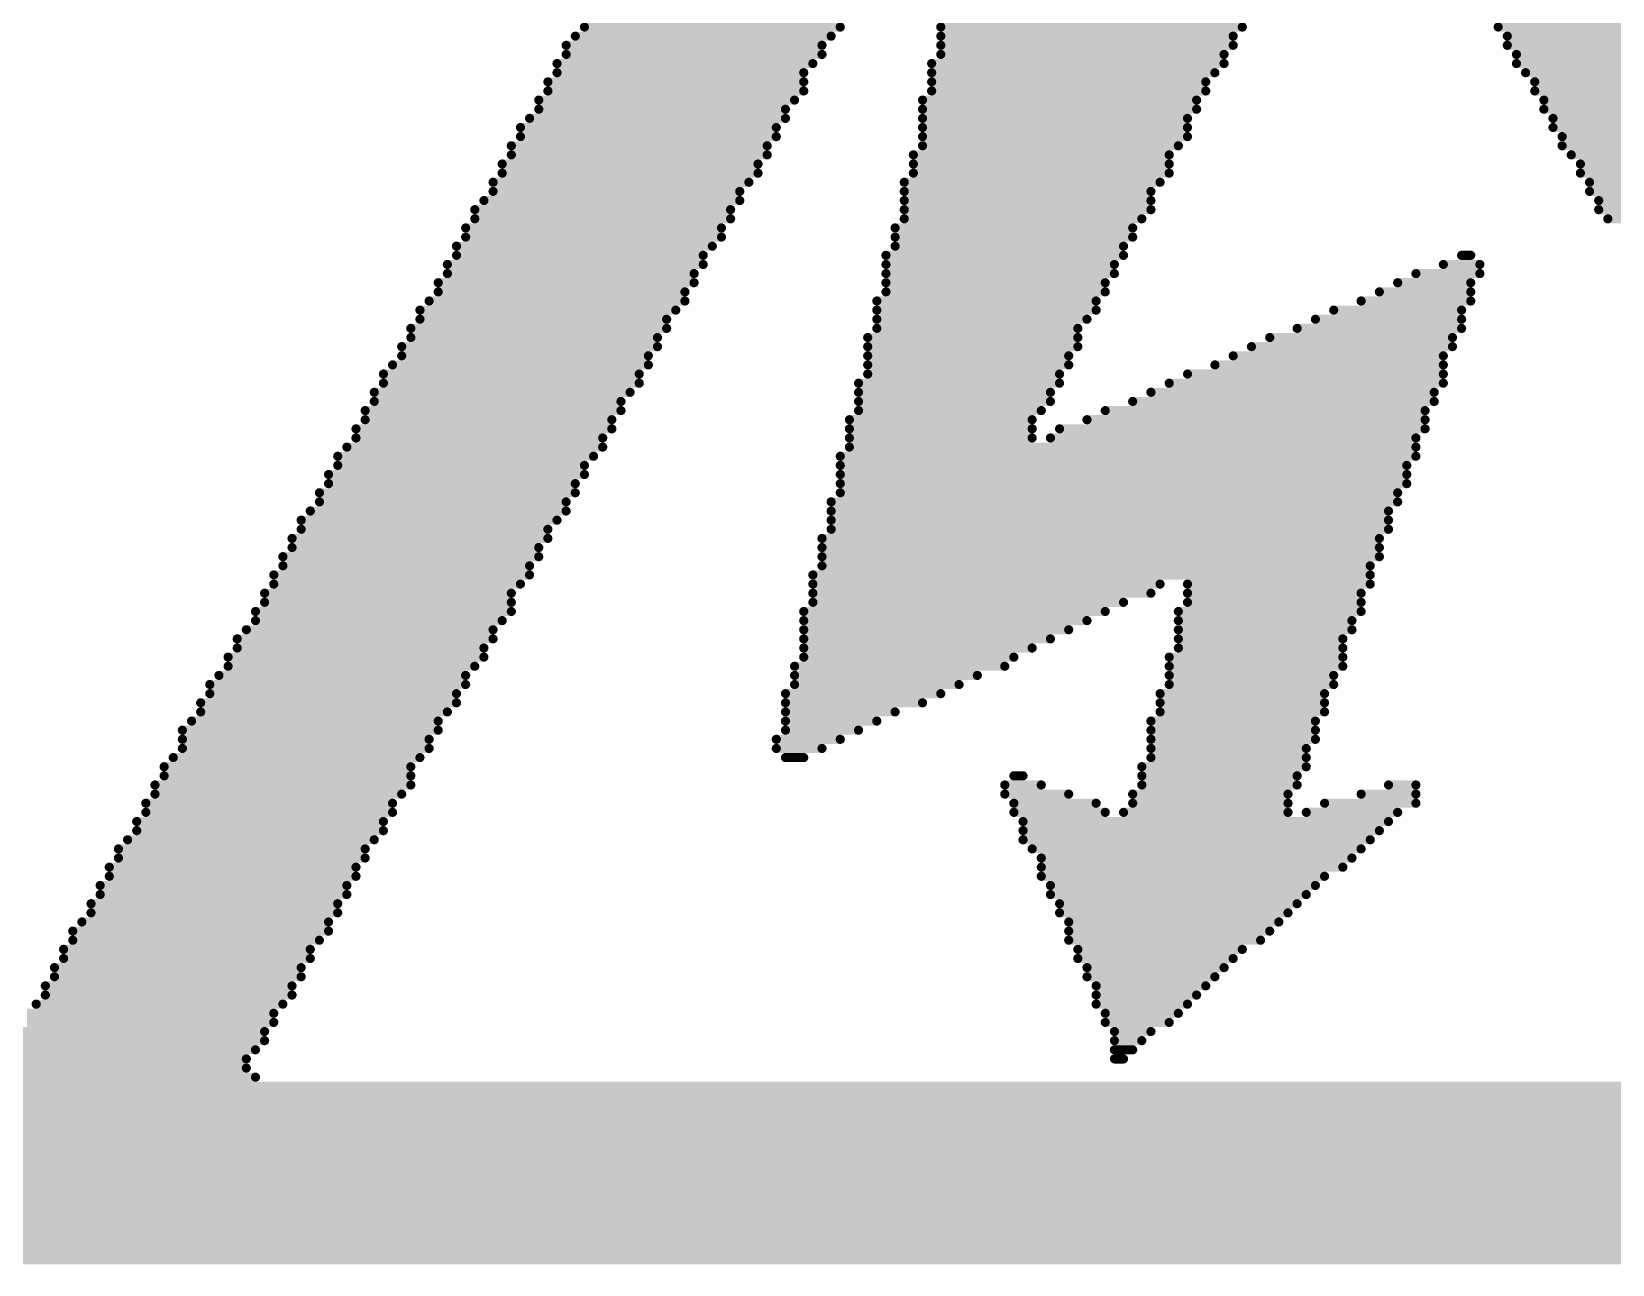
# Model space of a CAD drawing. Extents: x 84.4 to 114.7, y 49.3 to 76.6.
# Drawn here: x 87.901 to 92.295, y 69.817 to 73.246 of the extents above; entities that cross this region are included whole.
import ezdxf

# ---------------------------------------------------------------- set-up
doc = ezdxf.new("R2010")
doc.units = 0
doc.layers.add('TOPOVERLAY', color=2, linetype='CONTINUOUS')

msp = doc.modelspace()

# ---------------------------------------------------------------- linework, layer by layer
at = {"layer": 'TOPOVERLAY', "const_width": 0.0254}
for points in [[(89.437972, 73.258599), (90.149172, 73.258599)], [(90.428572, 73.258599), (91.266772, 73.258599)], [(91.977972, 73.258599), (92.714572, 73.258599)], [(89.387172, 73.207799), (90.098372, 73.207799)], [(89.412572, 73.233199), (90.123772, 73.233199)], [(90.428572, 73.233199), (91.241372, 73.233199)], [(90.428572, 73.207799), (91.241372, 73.207799)], [(92.003372, 73.233199), (92.714572, 73.233199)], [(92.003372, 73.207799), (92.739972, 73.207799)], [(89.361772, 73.156999), (90.072972, 73.156999)], [(89.387172, 73.182399), (90.098372, 73.182399)], [(90.403172, 73.156999), (91.215972, 73.156999)], [(90.428572, 73.182399), (91.215972, 73.182399)], [(92.028772, 73.182399), (92.739972, 73.182399)], [(92.028772, 73.156999), (92.765372, 73.156999)], [(89.361772, 73.131599), (90.047572, 73.131599)], [(90.403172, 73.131599), (91.190572, 73.131599)], [(92.054172, 73.131599), (92.790772, 73.131599)], [(89.336372, 73.106199), (90.047572, 73.106199)], [(89.336372, 73.080799), (90.047572, 73.080799)], [(90.403172, 73.106199), (91.165172, 73.106199)], [(90.403172, 73.080799), (91.165172, 73.080799)], [(92.079572, 73.106199), (92.790772, 73.106199)], [(92.079572, 73.080799), (92.816172, 73.080799)], [(89.310972, 73.055399), (90.022172, 73.055399)], [(89.310972, 73.029999), (89.996772, 73.029999)], [(90.377772, 73.055399), (91.139772, 73.055399)], [(90.377772, 73.029999), (91.139772, 73.029999)], [(92.104972, 73.055399), (92.816172, 73.055399)], [(92.104972, 73.029999), (92.841572, 73.029999)], [(89.260172, 72.979199), (89.971372, 72.979199)], [(89.285572, 73.004599), (89.996772, 73.004599)], [(90.377772, 73.004599), (91.114372, 73.004599)], [(90.377772, 72.979199), (91.114372, 72.979199)], [(92.130372, 73.004599), (92.841572, 73.004599)], [(92.130372, 72.979199), (92.866972, 72.979199)], [(89.260172, 72.953799), (89.971372, 72.953799)], [(90.377772, 72.953799), (91.114372, 72.953799)], [(92.155772, 72.953799), (92.866972, 72.953799)], [(89.234772, 72.928399), (89.945972, 72.928399)], [(89.234772, 72.902999), (89.945972, 72.902999)], [(90.352372, 72.902999), (91.063572, 72.902999)], [(90.377772, 72.928399), (91.088972, 72.928399)], [(92.155772, 72.928399), (92.892372, 72.928399)], [(92.181172, 72.902999), (92.892372, 72.902999)], [(89.209372, 72.877599), (89.920572, 72.877599)], [(89.209372, 72.852199), (89.920572, 72.852199)], [(90.352372, 72.877599), (91.063572, 72.877599)], [(90.352372, 72.852199), (91.063572, 72.852199)], [(92.206572, 72.877599), (92.917772, 72.877599)], [(92.206572, 72.852199), (92.917772, 72.852199)], [(89.183972, 72.826799), (89.895172, 72.826799)], [(89.183972, 72.801399), (89.869772, 72.801399)], [(90.326972, 72.826799), (91.038172, 72.826799)], [(90.326972, 72.801399), (91.012772, 72.801399)], [(92.231972, 72.826799), (92.943172, 72.826799)], [(92.231972, 72.801399), (92.968572, 72.801399)], [(89.158572, 72.775999), (89.869772, 72.775999)], [(90.326972, 72.775999), (91.012772, 72.775999)], [(92.257372, 72.775999), (92.968572, 72.775999)], [(89.133172, 72.750599), (89.844372, 72.750599)], [(89.133172, 72.725199), (89.844372, 72.725199)], [(90.326972, 72.750599), (91.012772, 72.750599)], [(90.326972, 72.725199), (90.987372, 72.725199)], [(92.257372, 72.750599), (92.993972, 72.750599)], [(92.282772, 72.725199), (92.993972, 72.725199)], [(89.107772, 72.699799), (89.818972, 72.699799)], [(89.107772, 72.674399), (89.818972, 72.674399)], [(90.301572, 72.699799), (90.961972, 72.699799)], [(90.301572, 72.674399), (90.961972, 72.674399)], [(89.082372, 72.648999), (89.793572, 72.648999)], [(89.082372, 72.623599), (89.768172, 72.623599)], [(90.276172, 72.623599), (90.936572, 72.623599)], [(90.301572, 72.648999), (90.936572, 72.648999)], [(91.876372, 72.623599), (91.901772, 72.623599)], [(89.056972, 72.598199), (89.768172, 72.598199)], [(90.276172, 72.598199), (90.911172, 72.598199)], [(91.825572, 72.598199), (91.927172, 72.598199)], [(89.031572, 72.547399), (89.742772, 72.547399)], [(89.056972, 72.572799), (89.742772, 72.572799)], [(90.276172, 72.572799), (90.911172, 72.572799)], [(90.276172, 72.547399), (90.885772, 72.547399)], [(91.698572, 72.547399), (91.901772, 72.547399)], [(91.749372, 72.572799), (91.927172, 72.572799)], [(89.006172, 72.496599), (89.717372, 72.496599)], [(89.031572, 72.521999), (89.717372, 72.521999)], [(90.250772, 72.496599), (90.860372, 72.496599)], [(90.276172, 72.521999), (90.885772, 72.521999)], [(91.596972, 72.496599), (91.901772, 72.496599)], [(91.647772, 72.521999), (91.901772, 72.521999)], [(88.980772, 72.471199), (89.691972, 72.471199)], [(90.250772, 72.471199), (90.860372, 72.471199)], [(91.520772, 72.471199), (91.876372, 72.471199)], [(88.955372, 72.420399), (89.666572, 72.420399)], [(88.980772, 72.445799), (89.666572, 72.445799)], [(90.250772, 72.445799), (90.834972, 72.445799)], [(90.250772, 72.420399), (90.809572, 72.420399)], [(91.419172, 72.420399), (91.876372, 72.420399)], [(91.469972, 72.445799), (91.876372, 72.445799)], [(88.929972, 72.369599), (89.641172, 72.369599)], [(88.955372, 72.394999), (89.641172, 72.394999)], [(90.225372, 72.394999), (90.809572, 72.394999)], [(90.225372, 72.369599), (90.809572, 72.369599)], [(91.292172, 72.369599), (91.850972, 72.369599)], [(91.342972, 72.394999), (91.850972, 72.394999)], [(88.904572, 72.318799), (89.615772, 72.318799)], [(88.929972, 72.344199), (89.615772, 72.344199)], [(90.225372, 72.344199), (90.784172, 72.344199)], [(90.225372, 72.318799), (90.784172, 72.318799)], [(91.190572, 72.318799), (91.825572, 72.318799)], [(91.241372, 72.344199), (91.825572, 72.344199)], [(88.879172, 72.293399), (89.590372, 72.293399)], [(90.225372, 72.293399), (90.758772, 72.293399)], [(91.114372, 72.293399), (91.825572, 72.293399)], [(88.853772, 72.242599), (89.564972, 72.242599)], [(88.879172, 72.267999), (89.590372, 72.267999)], [(90.199972, 72.267999), (90.758772, 72.267999)], [(90.199972, 72.242599), (90.733372, 72.242599)], [(91.012772, 72.242599), (91.800172, 72.242599)], [(91.063572, 72.267999), (91.825572, 72.267999)], [(88.828372, 72.191799), (89.539572, 72.191799)], [(88.853772, 72.217199), (89.539572, 72.217199)], [(90.199972, 72.217199), (90.733372, 72.217199)], [(90.199972, 72.191799), (90.707972, 72.191799)], [(90.885772, 72.191799), (91.774772, 72.191799)], [(90.961972, 72.217199), (91.800172, 72.217199)], [(88.802972, 72.140999), (89.514172, 72.140999)], [(88.828372, 72.166399), (89.514172, 72.166399)], [(90.174572, 72.166399), (90.682572, 72.166399)], [(90.174572, 72.140999), (90.682572, 72.140999)], [(90.758772, 72.140999), (91.774772, 72.140999)], [(90.834972, 72.166399), (91.774772, 72.166399)], [(88.802972, 72.115599), (89.488772, 72.115599)], [(90.174572, 72.115599), (90.682572, 72.115599)], [(90.733372, 72.115599), (91.749372, 72.115599)], [(88.752172, 72.064799), (89.463372, 72.064799)], [(88.777572, 72.090199), (89.488772, 72.090199)], [(90.149172, 72.064799), (91.749372, 72.064799)], [(90.174572, 72.090199), (91.749372, 72.090199)], [(88.726772, 72.013999), (89.437972, 72.013999)], [(88.752172, 72.039399), (89.437972, 72.039399)], [(90.149172, 72.039399), (91.723972, 72.039399)], [(90.149172, 72.013999), (91.723972, 72.013999)], [(88.726772, 71.988599), (89.412572, 71.988599)], [(90.149172, 71.988599), (91.723972, 71.988599)], [(88.701372, 71.963199), (89.412572, 71.963199)], [(88.701372, 71.937799), (89.387172, 71.937799)], [(90.123772, 71.937799), (91.698572, 71.937799)], [(90.149172, 71.963199), (91.698572, 71.963199)], [(88.650572, 71.886999), (89.361772, 71.886999)], [(88.675972, 71.912399), (89.387172, 71.912399)], [(90.123772, 71.912399), (91.673172, 71.912399)], [(90.123772, 71.886999), (91.673172, 71.886999)], [(88.625172, 71.836199), (89.336372, 71.836199)], [(88.650572, 71.861599), (89.336372, 71.861599)], [(90.098372, 71.836199), (91.647772, 71.836199)], [(90.123772, 71.861599), (91.673172, 71.861599)], [(88.625172, 71.810799), (89.310972, 71.810799)], [(90.098372, 71.810799), (91.647772, 71.810799)], [(88.599772, 71.785399), (89.310972, 71.785399)], [(88.599772, 71.759999), (89.285572, 71.759999)], [(90.098372, 71.785399), (91.647772, 71.785399)], [(90.098372, 71.759999), (91.622372, 71.759999)], [(88.574372, 71.734599), (89.285572, 71.734599)], [(88.574372, 71.709199), (89.260172, 71.709199)], [(90.072972, 71.734599), (91.622372, 71.734599)], [(90.072972, 71.709199), (91.038172, 71.709199)], [(91.114372, 71.709199), (91.622372, 71.709199)], [(88.548972, 71.683799), (89.234772, 71.683799)], [(88.548972, 71.658399), (89.234772, 71.658399)], [(90.072972, 71.683799), (91.012772, 71.683799)], [(90.072972, 71.658399), (90.936572, 71.658399)], [(91.114372, 71.683799), (91.596972, 71.683799)], [(91.114372, 71.658399), (91.596972, 71.658399)], [(88.523572, 71.632999), (89.234772, 71.632999)], [(90.047572, 71.632999), (90.885772, 71.632999)], [(91.088972, 71.632999), (91.596972, 71.632999)], [(88.498172, 71.582199), (89.183972, 71.582199)], [(88.523572, 71.607599), (89.209372, 71.607599)], [(90.047572, 71.607599), (90.834972, 71.607599)], [(90.047572, 71.582199), (90.784172, 71.582199)], [(91.088972, 71.607599), (91.571572, 71.607599)], [(91.088972, 71.582199), (91.571572, 71.582199)], [(88.472772, 71.556799), (89.183972, 71.556799)], [(88.472772, 71.531399), (89.158572, 71.531399)], [(90.047572, 71.556799), (90.733372, 71.556799)], [(90.047572, 71.531399), (90.682572, 71.531399)], [(91.088972, 71.556799), (91.546172, 71.556799)], [(91.088972, 71.531399), (91.546172, 71.531399)], [(88.447372, 71.505999), (89.158572, 71.505999)], [(90.047572, 71.505999), (90.631772, 71.505999)], [(91.063572, 71.505999), (91.546172, 71.505999)], [(88.421972, 71.455199), (89.107772, 71.455199)], [(88.447372, 71.480599), (89.133172, 71.480599)], [(90.022172, 71.480599), (90.606372, 71.480599)], [(90.022172, 71.455199), (90.530172, 71.455199)], [(91.063572, 71.480599), (91.546172, 71.480599)], [(91.063572, 71.455199), (91.520772, 71.455199)], [(88.396572, 71.429799), (89.107772, 71.429799)], [(88.396572, 71.404399), (89.082372, 71.404399)], [(89.996772, 71.404399), (90.428572, 71.404399)], [(90.022172, 71.429799), (90.479372, 71.429799)], [(91.038172, 71.404399), (91.495372, 71.404399)], [(91.063572, 71.429799), (91.520772, 71.429799)], [(88.371172, 71.378999), (89.082372, 71.378999)], [(88.371172, 71.353599), (89.056972, 71.353599)], [(89.996772, 71.378999), (90.377772, 71.378999)], [(89.996772, 71.353599), (90.301572, 71.353599)], [(91.038172, 71.378999), (91.495372, 71.378999)], [(91.038172, 71.353599), (91.495372, 71.353599)], [(88.345772, 71.328199), (89.031572, 71.328199)], [(89.996772, 71.328199), (90.250772, 71.328199)], [(91.012772, 71.328199), (91.469972, 71.328199)], [(88.320372, 71.302799), (89.031572, 71.302799)], [(88.320372, 71.277399), (89.006172, 71.277399)], [(89.971372, 71.277399), (90.149172, 71.277399)], [(89.996772, 71.302799), (90.199972, 71.302799)], [(91.012772, 71.302799), (91.469972, 71.302799)], [(91.012772, 71.277399), (91.469972, 71.277399)], [(88.294972, 71.226599), (88.980772, 71.226599)], [(88.320372, 71.251999), (89.006172, 71.251999)], [(89.971372, 71.251999), (90.098372, 71.251999)], [(89.996772, 71.226599), (90.047572, 71.226599)], [(91.012772, 71.251999), (91.444572, 71.251999)], [(91.012772, 71.226599), (91.444572, 71.226599)], [(88.269572, 71.201199), (88.955372, 71.201199)], [(88.269572, 71.175799), (88.955372, 71.175799)], [(90.631772, 71.175799), (90.657172, 71.175799)], [(90.987372, 71.201199), (91.444572, 71.201199)], [(90.987372, 71.175799), (91.419172, 71.175799)], [(88.244172, 71.150399), (88.955372, 71.150399)], [(90.606372, 71.150399), (90.707972, 71.150399)], [(90.987372, 71.150399), (91.419172, 71.150399)], [(91.673172, 71.150399), (91.749372, 71.150399)], [(88.218772, 71.099599), (88.904572, 71.099599)], [(88.244172, 71.124999), (88.929972, 71.124999)], [(90.606372, 71.124999), (90.784172, 71.124999)], [(90.631772, 71.099599), (90.860372, 71.099599)], [(90.961972, 71.124999), (91.393772, 71.124999)], [(90.961972, 71.099599), (91.393772, 71.099599)], [(91.495372, 71.099599), (91.749372, 71.099599)], [(91.596972, 71.124999), (91.749372, 71.124999)], [(88.193372, 71.048799), (88.879172, 71.048799)], [(88.218772, 71.074199), (88.904572, 71.074199)], [(90.631772, 71.074199), (90.885772, 71.074199)], [(90.657172, 71.048799), (91.673172, 71.048799)], [(90.936572, 71.074199), (91.393772, 71.074199)], [(91.444572, 71.074199), (91.698572, 71.074199)], [(88.167972, 70.997999), (88.853772, 70.997999)], [(88.193372, 71.023399), (88.879172, 71.023399)], [(90.657172, 71.023399), (91.647772, 71.023399)], [(90.657172, 70.997999), (91.622372, 70.997999)], [(88.142572, 70.972599), (88.828372, 70.972599)], [(90.682572, 70.972599), (91.596972, 70.972599)], [(88.117172, 70.921799), (88.802972, 70.921799)], [(88.142572, 70.947199), (88.828372, 70.947199)], [(90.707972, 70.947199), (91.571572, 70.947199)], [(90.707972, 70.921799), (91.546172, 70.921799)], [(88.091772, 70.870999), (88.777572, 70.870999)], [(88.117172, 70.896399), (88.802972, 70.896399)], [(90.707972, 70.896399), (91.495372, 70.896399)], [(90.733372, 70.870999), (91.469972, 70.870999)], [(88.091772, 70.845599), (88.777572, 70.845599)], [(90.733372, 70.845599), (91.444572, 70.845599)], [(88.066372, 70.820199), (88.752172, 70.820199)], [(88.066372, 70.794799), (88.752172, 70.794799)], [(90.758772, 70.820199), (91.419172, 70.820199)], [(90.758772, 70.794799), (91.393772, 70.794799)], [(88.015572, 70.743999), (88.726772, 70.743999)], [(88.040972, 70.769399), (88.726772, 70.769399)], [(90.784172, 70.769399), (91.368372, 70.769399)], [(90.784172, 70.743999), (91.342972, 70.743999)], [(87.990172, 70.693199), (88.675972, 70.693199)], [(88.015572, 70.718599), (88.701372, 70.718599)], [(90.784172, 70.718599), (91.317572, 70.718599)], [(90.809572, 70.693199), (91.266772, 70.693199)], [(87.990172, 70.667799), (88.675972, 70.667799)], [(90.809572, 70.667799), (91.241372, 70.667799)], [(87.964772, 70.642399), (88.650572, 70.642399)], [(87.964772, 70.616999), (88.650572, 70.616999)], [(90.834972, 70.642399), (91.215972, 70.642399)], [(90.834972, 70.616999), (91.190572, 70.616999)], [(87.939372, 70.591599), (88.625172, 70.591599)], [(87.939372, 70.566199), (88.625172, 70.566199)], [(90.860372, 70.591599), (91.165172, 70.591599)], [(90.860372, 70.566199), (91.139772, 70.566199)], [(87.888572, 70.515399), (88.574372, 70.515399)], [(87.913972, 70.540799), (88.599772, 70.540799)], [(90.860372, 70.540799), (91.114372, 70.540799)], [(90.885772, 70.515399), (91.088972, 70.515399)], [(87.888572, 70.489999), (88.574372, 70.489999)], [(90.885772, 70.489999), (91.063572, 70.489999)], [(87.863172, 70.464599), (88.548972, 70.464599)], [(87.863172, 70.439199), (88.548972, 70.439199)], [(90.911172, 70.464599), (91.012772, 70.464599)], [(90.911172, 70.439199), (90.987372, 70.439199)], [(87.837772, 70.413799), (88.523572, 70.413799)], [(87.837772, 70.388399), (88.498172, 70.388399)], [(90.911172, 70.413799), (90.961972, 70.413799)], [(90.911172, 70.388399), (90.936572, 70.388399)], [(87.812372, 70.362999), (88.498172, 70.362999)], [(87.786972, 70.337599), (88.523572, 70.337599)], [(87.786972, 70.312199), (94.314772, 70.312199)], [(87.761572, 70.286799), (94.340172, 70.286799)], [(87.761572, 70.261399), (94.340172, 70.261399)], [(87.736172, 70.235999), (94.365572, 70.235999)], [(87.736172, 70.210599), (94.365572, 70.210599)], [(87.710772, 70.185199), (94.390972, 70.185199)], [(87.685372, 70.159799), (94.390972, 70.159799)], [(87.685372, 70.134399), (94.416372, 70.134399)], [(87.659972, 70.108999), (94.441772, 70.108999)], [(87.659972, 70.083599), (94.441772, 70.083599)], [(87.634572, 70.058199), (94.467172, 70.058199)], [(87.634572, 70.032799), (94.467172, 70.032799)], [(87.609172, 70.007399), (94.492572, 70.007399)], [(87.583772, 69.956599), (94.517972, 69.956599)], [(87.609172, 69.981999), (94.492572, 69.981999)], [(87.558372, 69.931199), (94.517972, 69.931199)], [(87.558372, 69.905799), (94.543372, 69.905799)], [(87.532972, 69.880399), (94.543372, 69.880399)], [(87.507572, 69.829599), (94.594172, 69.829599)], [(87.532972, 69.854999), (94.568772, 69.854999)]]:
    msp.add_lwpolyline(points, dxfattribs=at)
at = {"layer": 'TOPOVERLAY', "const_width": 0.0127}
for points in [[(89.431622, 73.258599, 1), (89.444322, 73.258599, 1)], [(90.142822, 73.258599, 1), (90.155522, 73.258599, 1)], [(90.422222, 73.258599, 1), (90.434922, 73.258599, 1)], [(91.260422, 73.258599, 1), (91.273122, 73.258599, 1)], [(91.971622, 73.258599, 1), (91.984322, 73.258599, 1)], [(89.380822, 73.207799, 1), (89.393522, 73.207799, 1)], [(89.406222, 73.233199, 1), (89.418922, 73.233199, 1)], [(90.092022, 73.207799, 1), (90.104722, 73.207799, 1)], [(90.117422, 73.233199, 1), (90.130122, 73.233199, 1)], [(90.422222, 73.233199, 1), (90.434922, 73.233199, 1)], [(90.422222, 73.207799, 1), (90.434922, 73.207799, 1)], [(91.235022, 73.233199, 1), (91.247722, 73.233199, 1)], [(91.235022, 73.207799, 1), (91.247722, 73.207799, 1)], [(91.997022, 73.233199, 1), (92.009722, 73.233199, 1)], [(91.997022, 73.207799, 1), (92.009722, 73.207799, 1)], [(89.355422, 73.156999, 1), (89.368122, 73.156999, 1)], [(89.380822, 73.182399, 1), (89.393522, 73.182399, 1)], [(90.066622, 73.156999, 1), (90.079322, 73.156999, 1)], [(90.092022, 73.182399, 1), (90.104722, 73.182399, 1)], [(90.396822, 73.156999, 1), (90.409522, 73.156999, 1)], [(90.422222, 73.182399, 1), (90.434922, 73.182399, 1)], [(91.209622, 73.182399, 1), (91.222322, 73.182399, 1)], [(91.209622, 73.156999, 1), (91.222322, 73.156999, 1)], [(92.022422, 73.182399, 1), (92.035122, 73.182399, 1)], [(92.022422, 73.156999, 1), (92.035122, 73.156999, 1)], [(89.355422, 73.131599, 1), (89.368122, 73.131599, 1)], [(90.041222, 73.131599, 1), (90.053922, 73.131599, 1)], [(90.396822, 73.131599, 1), (90.409522, 73.131599, 1)], [(91.184222, 73.131599, 1), (91.196922, 73.131599, 1)], [(92.047822, 73.131599, 1), (92.060522, 73.131599, 1)], [(89.330022, 73.106199, 1), (89.342722, 73.106199, 1)], [(89.330022, 73.080799, 1), (89.342722, 73.080799, 1)], [(90.041222, 73.106199, 1), (90.053922, 73.106199, 1)], [(90.041222, 73.080799, 1), (90.053922, 73.080799, 1)], [(90.396822, 73.106199, 1), (90.409522, 73.106199, 1)], [(90.396822, 73.080799, 1), (90.409522, 73.080799, 1)], [(91.158822, 73.106199, 1), (91.171522, 73.106199, 1)], [(91.158822, 73.080799, 1), (91.171522, 73.080799, 1)], [(92.073222, 73.106199, 1), (92.085922, 73.106199, 1)], [(92.073222, 73.080799, 1), (92.085922, 73.080799, 1)], [(89.304622, 73.055399, 1), (89.317322, 73.055399, 1)], [(89.304622, 73.029999, 1), (89.317322, 73.029999, 1)], [(89.990422, 73.029999, 1), (90.003122, 73.029999, 1)], [(90.015822, 73.055399, 1), (90.028522, 73.055399, 1)], [(90.371422, 73.055399, 1), (90.384122, 73.055399, 1)], [(90.371422, 73.029999, 1), (90.384122, 73.029999, 1)], [(91.133422, 73.055399, 1), (91.146122, 73.055399, 1)], [(91.133422, 73.029999, 1), (91.146122, 73.029999, 1)], [(92.098622, 73.055399, 1), (92.111322, 73.055399, 1)], [(92.098622, 73.029999, 1), (92.111322, 73.029999, 1)], [(89.253822, 72.979199, 1), (89.266522, 72.979199, 1)], [(89.279222, 73.004599, 1), (89.291922, 73.004599, 1)], [(89.965022, 72.979199, 1), (89.977722, 72.979199, 1)], [(89.990422, 73.004599, 1), (90.003122, 73.004599, 1)], [(90.371422, 73.004599, 1), (90.384122, 73.004599, 1)], [(90.371422, 72.979199, 1), (90.384122, 72.979199, 1)], [(91.108022, 73.004599, 1), (91.120722, 73.004599, 1)], [(91.108022, 72.979199, 1), (91.120722, 72.979199, 1)], [(92.124022, 73.004599, 1), (92.136722, 73.004599, 1)], [(92.124022, 72.979199, 1), (92.136722, 72.979199, 1)], [(89.253822, 72.953799, 1), (89.266522, 72.953799, 1)], [(89.965022, 72.953799, 1), (89.977722, 72.953799, 1)], [(90.371422, 72.953799, 1), (90.384122, 72.953799, 1)], [(91.108022, 72.953799, 1), (91.120722, 72.953799, 1)], [(92.149422, 72.953799, 1), (92.162122, 72.953799, 1)], [(89.228422, 72.928399, 1), (89.241122, 72.928399, 1)], [(89.228422, 72.902999, 1), (89.241122, 72.902999, 1)], [(89.939622, 72.928399, 1), (89.952322, 72.928399, 1)], [(89.939622, 72.902999, 1), (89.952322, 72.902999, 1)], [(90.346022, 72.902999, 1), (90.358722, 72.902999, 1)], [(90.371422, 72.928399, 1), (90.384122, 72.928399, 1)], [(91.057222, 72.902999, 1), (91.069922, 72.902999, 1)], [(91.082622, 72.928399, 1), (91.095322, 72.928399, 1)], [(92.149422, 72.928399, 1), (92.162122, 72.928399, 1)], [(92.174822, 72.902999, 1), (92.187522, 72.902999, 1)], [(89.203022, 72.877599, 1), (89.215722, 72.877599, 1)], [(89.203022, 72.852199, 1), (89.215722, 72.852199, 1)], [(89.914222, 72.877599, 1), (89.926922, 72.877599, 1)], [(89.914222, 72.852199, 1), (89.926922, 72.852199, 1)], [(90.346022, 72.877599, 1), (90.358722, 72.877599, 1)], [(90.346022, 72.852199, 1), (90.358722, 72.852199, 1)], [(91.057222, 72.877599, 1), (91.069922, 72.877599, 1)], [(91.057222, 72.852199, 1), (91.069922, 72.852199, 1)], [(92.200222, 72.877599, 1), (92.212922, 72.877599, 1)], [(92.200222, 72.852199, 1), (92.212922, 72.852199, 1)], [(89.177622, 72.826799, 1), (89.190322, 72.826799, 1)], [(89.177622, 72.801399, 1), (89.190322, 72.801399, 1)], [(89.863422, 72.801399, 1), (89.876122, 72.801399, 1)], [(89.888822, 72.826799, 1), (89.901522, 72.826799, 1)], [(90.320622, 72.826799, 1), (90.333322, 72.826799, 1)], [(90.320622, 72.801399, 1), (90.333322, 72.801399, 1)], [(91.006422, 72.801399, 1), (91.019122, 72.801399, 1)], [(91.031822, 72.826799, 1), (91.044522, 72.826799, 1)], [(92.225622, 72.826799, 1), (92.238322, 72.826799, 1)], [(92.225622, 72.801399, 1), (92.238322, 72.801399, 1)], [(89.152222, 72.775999, 1), (89.164922, 72.775999, 1)], [(89.863422, 72.775999, 1), (89.876122, 72.775999, 1)], [(90.320622, 72.775999, 1), (90.333322, 72.775999, 1)], [(91.006422, 72.775999, 1), (91.019122, 72.775999, 1)], [(92.251022, 72.775999, 1), (92.263722, 72.775999, 1)], [(89.126822, 72.750599, 1), (89.139522, 72.750599, 1)], [(89.126822, 72.725199, 1), (89.139522, 72.725199, 1)], [(89.838022, 72.750599, 1), (89.850722, 72.750599, 1)], [(89.838022, 72.725199, 1), (89.850722, 72.725199, 1)], [(90.320622, 72.750599, 1), (90.333322, 72.750599, 1)], [(90.320622, 72.725199, 1), (90.333322, 72.725199, 1)], [(90.981022, 72.725199, 1), (90.993722, 72.725199, 1)], [(91.006422, 72.750599, 1), (91.019122, 72.750599, 1)], [(92.251022, 72.750599, 1), (92.263722, 72.750599, 1)], [(92.276422, 72.725199, 1), (92.289122, 72.725199, 1)], [(89.101422, 72.699799, 1), (89.114122, 72.699799, 1)], [(89.101422, 72.674399, 1), (89.114122, 72.674399, 1)], [(89.812622, 72.699799, 1), (89.825322, 72.699799, 1)], [(89.812622, 72.674399, 1), (89.825322, 72.674399, 1)], [(90.295222, 72.699799, 1), (90.307922, 72.699799, 1)], [(90.295222, 72.674399, 1), (90.307922, 72.674399, 1)], [(90.955622, 72.699799, 1), (90.968322, 72.699799, 1)], [(90.955622, 72.674399, 1), (90.968322, 72.674399, 1)], [(89.076022, 72.648999, 1), (89.088722, 72.648999, 1)], [(89.076022, 72.623599, 1), (89.088722, 72.623599, 1)], [(89.761822, 72.623599, 1), (89.774522, 72.623599, 1)], [(89.787222, 72.648999, 1), (89.799922, 72.648999, 1)], [(90.269822, 72.623599, 1), (90.282522, 72.623599, 1)], [(90.295222, 72.648999, 1), (90.307922, 72.648999, 1)], [(90.930222, 72.648999, 1), (90.942922, 72.648999, 1)], [(90.930222, 72.623599, 1), (90.942922, 72.623599, 1)], [(91.870022, 72.623599, 1), (91.882722, 72.623599, 1)], [(91.895422, 72.623599, 1), (91.908122, 72.623599, 1)], [(89.050622, 72.598199, 1), (89.063322, 72.598199, 1)], [(89.761822, 72.598199, 1), (89.774522, 72.598199, 1)], [(90.269822, 72.598199, 1), (90.282522, 72.598199, 1)], [(90.904822, 72.598199, 1), (90.917522, 72.598199, 1)], [(91.819222, 72.598199, 1), (91.831922, 72.598199, 1)], [(91.920822, 72.598199, 1), (91.933522, 72.598199, 1)], [(89.025222, 72.547399, 1), (89.037922, 72.547399, 1)], [(89.050622, 72.572799, 1), (89.063322, 72.572799, 1)], [(89.736422, 72.572799, 1), (89.749122, 72.572799, 1)], [(89.736422, 72.547399, 1), (89.749122, 72.547399, 1)], [(90.269822, 72.572799, 1), (90.282522, 72.572799, 1)], [(90.269822, 72.547399, 1), (90.282522, 72.547399, 1)], [(90.879422, 72.547399, 1), (90.892122, 72.547399, 1)], [(90.904822, 72.572799, 1), (90.917522, 72.572799, 1)], [(91.692222, 72.547399, 1), (91.704922, 72.547399, 1)], [(91.743022, 72.572799, 1), (91.755722, 72.572799, 1)], [(91.895422, 72.547399, 1), (91.908122, 72.547399, 1)], [(91.920822, 72.572799, 1), (91.933522, 72.572799, 1)], [(88.999822, 72.496599, 1), (89.012522, 72.496599, 1)], [(89.025222, 72.521999, 1), (89.037922, 72.521999, 1)], [(89.711022, 72.521999, 1), (89.723722, 72.521999, 1)], [(89.711022, 72.496599, 1), (89.723722, 72.496599, 1)], [(90.244422, 72.496599, 1), (90.257122, 72.496599, 1)], [(90.269822, 72.521999, 1), (90.282522, 72.521999, 1)], [(90.854022, 72.496599, 1), (90.866722, 72.496599, 1)], [(90.879422, 72.521999, 1), (90.892122, 72.521999, 1)], [(91.590622, 72.496599, 1), (91.603322, 72.496599, 1)], [(91.641422, 72.521999, 1), (91.654122, 72.521999, 1)], [(91.895422, 72.521999, 1), (91.908122, 72.521999, 1)], [(91.895422, 72.496599, 1), (91.908122, 72.496599, 1)], [(88.974422, 72.471199, 1), (88.987122, 72.471199, 1)], [(89.685622, 72.471199, 1), (89.698322, 72.471199, 1)], [(90.244422, 72.471199, 1), (90.257122, 72.471199, 1)], [(90.854022, 72.471199, 1), (90.866722, 72.471199, 1)], [(91.514422, 72.471199, 1), (91.527122, 72.471199, 1)], [(91.870022, 72.471199, 1), (91.882722, 72.471199, 1)], [(88.949022, 72.420399, 1), (88.961722, 72.420399, 1)], [(88.974422, 72.445799, 1), (88.987122, 72.445799, 1)], [(89.660222, 72.445799, 1), (89.672922, 72.445799, 1)], [(89.660222, 72.420399, 1), (89.672922, 72.420399, 1)], [(90.244422, 72.445799, 1), (90.257122, 72.445799, 1)], [(90.244422, 72.420399, 1), (90.257122, 72.420399, 1)], [(90.803222, 72.420399, 1), (90.815922, 72.420399, 1)], [(90.828622, 72.445799, 1), (90.841322, 72.445799, 1)], [(91.412822, 72.420399, 1), (91.425522, 72.420399, 1)], [(91.463622, 72.445799, 1), (91.476322, 72.445799, 1)], [(91.870022, 72.445799, 1), (91.882722, 72.445799, 1)], [(91.870022, 72.420399, 1), (91.882722, 72.420399, 1)], [(88.923622, 72.369599, 1), (88.936322, 72.369599, 1)], [(88.949022, 72.394999, 1), (88.961722, 72.394999, 1)], [(89.634822, 72.394999, 1), (89.647522, 72.394999, 1)], [(89.634822, 72.369599, 1), (89.647522, 72.369599, 1)], [(90.219022, 72.394999, 1), (90.231722, 72.394999, 1)], [(90.219022, 72.369599, 1), (90.231722, 72.369599, 1)], [(90.803222, 72.394999, 1), (90.815922, 72.394999, 1)], [(90.803222, 72.369599, 1), (90.815922, 72.369599, 1)], [(91.285822, 72.369599, 1), (91.298522, 72.369599, 1)], [(91.336622, 72.394999, 1), (91.349322, 72.394999, 1)], [(91.844622, 72.394999, 1), (91.857322, 72.394999, 1)], [(91.844622, 72.369599, 1), (91.857322, 72.369599, 1)], [(88.898222, 72.318799, 1), (88.910922, 72.318799, 1)], [(88.923622, 72.344199, 1), (88.936322, 72.344199, 1)], [(89.609422, 72.344199, 1), (89.622122, 72.344199, 1)], [(89.609422, 72.318799, 1), (89.622122, 72.318799, 1)], [(90.219022, 72.344199, 1), (90.231722, 72.344199, 1)], [(90.219022, 72.318799, 1), (90.231722, 72.318799, 1)], [(90.777822, 72.344199, 1), (90.790522, 72.344199, 1)], [(90.777822, 72.318799, 1), (90.790522, 72.318799, 1)], [(91.184222, 72.318799, 1), (91.196922, 72.318799, 1)], [(91.235022, 72.344199, 1), (91.247722, 72.344199, 1)], [(91.819222, 72.344199, 1), (91.831922, 72.344199, 1)], [(91.819222, 72.318799, 1), (91.831922, 72.318799, 1)], [(88.872822, 72.293399, 1), (88.885522, 72.293399, 1)], [(89.584022, 72.293399, 1), (89.596722, 72.293399, 1)], [(90.219022, 72.293399, 1), (90.231722, 72.293399, 1)], [(90.752422, 72.293399, 1), (90.765122, 72.293399, 1)], [(91.108022, 72.293399, 1), (91.120722, 72.293399, 1)], [(91.819222, 72.293399, 1), (91.831922, 72.293399, 1)], [(88.847422, 72.242599, 1), (88.860122, 72.242599, 1)], [(88.872822, 72.267999, 1), (88.885522, 72.267999, 1)], [(89.558622, 72.242599, 1), (89.571322, 72.242599, 1)], [(89.584022, 72.267999, 1), (89.596722, 72.267999, 1)], [(90.193622, 72.267999, 1), (90.206322, 72.267999, 1)], [(90.193622, 72.242599, 1), (90.206322, 72.242599, 1)], [(90.727022, 72.242599, 1), (90.739722, 72.242599, 1)], [(90.752422, 72.267999, 1), (90.765122, 72.267999, 1)], [(91.006422, 72.242599, 1), (91.019122, 72.242599, 1)], [(91.057222, 72.267999, 1), (91.069922, 72.267999, 1)], [(91.793822, 72.242599, 1), (91.806522, 72.242599, 1)], [(91.819222, 72.267999, 1), (91.831922, 72.267999, 1)], [(88.822022, 72.191799, 1), (88.834722, 72.191799, 1)], [(88.847422, 72.217199, 1), (88.860122, 72.217199, 1)], [(89.533222, 72.217199, 1), (89.545922, 72.217199, 1)], [(89.533222, 72.191799, 1), (89.545922, 72.191799, 1)], [(90.193622, 72.217199, 1), (90.206322, 72.217199, 1)], [(90.193622, 72.191799, 1), (90.206322, 72.191799, 1)], [(90.701622, 72.191799, 1), (90.714322, 72.191799, 1)], [(90.727022, 72.217199, 1), (90.739722, 72.217199, 1)], [(90.879422, 72.191799, 1), (90.892122, 72.191799, 1)], [(90.955622, 72.217199, 1), (90.968322, 72.217199, 1)], [(91.768422, 72.191799, 1), (91.781122, 72.191799, 1)], [(91.793822, 72.217199, 1), (91.806522, 72.217199, 1)], [(88.796622, 72.140999, 1), (88.809322, 72.140999, 1)], [(88.822022, 72.166399, 1), (88.834722, 72.166399, 1)], [(89.507822, 72.166399, 1), (89.520522, 72.166399, 1)], [(89.507822, 72.140999, 1), (89.520522, 72.140999, 1)], [(90.168222, 72.166399, 1), (90.180922, 72.166399, 1)], [(90.168222, 72.140999, 1), (90.180922, 72.140999, 1)], [(90.676222, 72.166399, 1), (90.688922, 72.166399, 1)], [(90.676222, 72.140999, 1), (90.688922, 72.140999, 1)], [(90.752422, 72.140999, 1), (90.765122, 72.140999, 1)], [(90.828622, 72.166399, 1), (90.841322, 72.166399, 1)], [(91.768422, 72.166399, 1), (91.781122, 72.166399, 1)], [(91.768422, 72.140999, 1), (91.781122, 72.140999, 1)], [(88.796622, 72.115599, 1), (88.809322, 72.115599, 1)], [(89.482422, 72.115599, 1), (89.495122, 72.115599, 1)], [(90.168222, 72.115599, 1), (90.180922, 72.115599, 1)], [(90.676222, 72.115599, 1), (90.688922, 72.115599, 1)], [(90.727022, 72.115599, 1), (90.739722, 72.115599, 1)], [(91.743022, 72.115599, 1), (91.755722, 72.115599, 1)], [(88.745822, 72.064799, 1), (88.758522, 72.064799, 1)], [(88.771222, 72.090199, 1), (88.783922, 72.090199, 1)], [(89.457022, 72.064799, 1), (89.469722, 72.064799, 1)], [(89.482422, 72.090199, 1), (89.495122, 72.090199, 1)], [(90.142822, 72.064799, 1), (90.155522, 72.064799, 1)], [(90.168222, 72.090199, 1), (90.180922, 72.090199, 1)], [(91.743022, 72.090199, 1), (91.755722, 72.090199, 1)], [(91.743022, 72.064799, 1), (91.755722, 72.064799, 1)], [(88.720422, 72.013999, 1), (88.733122, 72.013999, 1)], [(88.745822, 72.039399, 1), (88.758522, 72.039399, 1)], [(89.431622, 72.039399, 1), (89.444322, 72.039399, 1)], [(89.431622, 72.013999, 1), (89.444322, 72.013999, 1)], [(90.142822, 72.039399, 1), (90.155522, 72.039399, 1)], [(90.142822, 72.013999, 1), (90.155522, 72.013999, 1)], [(91.717622, 72.039399, 1), (91.730322, 72.039399, 1)], [(91.717622, 72.013999, 1), (91.730322, 72.013999, 1)], [(88.720422, 71.988599, 1), (88.733122, 71.988599, 1)], [(89.406222, 71.988599, 1), (89.418922, 71.988599, 1)], [(90.142822, 71.988599, 1), (90.155522, 71.988599, 1)], [(91.717622, 71.988599, 1), (91.730322, 71.988599, 1)], [(88.695022, 71.963199, 1), (88.707722, 71.963199, 1)], [(88.695022, 71.937799, 1), (88.707722, 71.937799, 1)], [(89.380822, 71.937799, 1), (89.393522, 71.937799, 1)], [(89.406222, 71.963199, 1), (89.418922, 71.963199, 1)], [(90.117422, 71.937799, 1), (90.130122, 71.937799, 1)], [(90.142822, 71.963199, 1), (90.155522, 71.963199, 1)], [(91.692222, 71.963199, 1), (91.704922, 71.963199, 1)], [(91.692222, 71.937799, 1), (91.704922, 71.937799, 1)], [(88.644222, 71.886999, 1), (88.656922, 71.886999, 1)], [(88.669622, 71.912399, 1), (88.682322, 71.912399, 1)], [(89.355422, 71.886999, 1), (89.368122, 71.886999, 1)], [(89.380822, 71.912399, 1), (89.393522, 71.912399, 1)], [(90.117422, 71.912399, 1), (90.130122, 71.912399, 1)], [(90.117422, 71.886999, 1), (90.130122, 71.886999, 1)], [(91.666822, 71.912399, 1), (91.679522, 71.912399, 1)], [(91.666822, 71.886999, 1), (91.679522, 71.886999, 1)], [(88.618822, 71.836199, 1), (88.631522, 71.836199, 1)], [(88.644222, 71.861599, 1), (88.656922, 71.861599, 1)], [(89.330022, 71.861599, 1), (89.342722, 71.861599, 1)], [(89.330022, 71.836199, 1), (89.342722, 71.836199, 1)], [(90.092022, 71.836199, 1), (90.104722, 71.836199, 1)], [(90.117422, 71.861599, 1), (90.130122, 71.861599, 1)], [(91.641422, 71.836199, 1), (91.654122, 71.836199, 1)], [(91.666822, 71.861599, 1), (91.679522, 71.861599, 1)], [(88.618822, 71.810799, 1), (88.631522, 71.810799, 1)], [(89.304622, 71.810799, 1), (89.317322, 71.810799, 1)], [(90.092022, 71.810799, 1), (90.104722, 71.810799, 1)], [(91.641422, 71.810799, 1), (91.654122, 71.810799, 1)], [(88.593422, 71.785399, 1), (88.606122, 71.785399, 1)], [(88.593422, 71.759999, 1), (88.606122, 71.759999, 1)], [(89.279222, 71.759999, 1), (89.291922, 71.759999, 1)], [(89.304622, 71.785399, 1), (89.317322, 71.785399, 1)], [(90.092022, 71.785399, 1), (90.104722, 71.785399, 1)], [(90.092022, 71.759999, 1), (90.104722, 71.759999, 1)], [(91.616022, 71.759999, 1), (91.628722, 71.759999, 1)], [(91.641422, 71.785399, 1), (91.654122, 71.785399, 1)], [(88.568022, 71.734599, 1), (88.580722, 71.734599, 1)], [(88.568022, 71.709199, 1), (88.580722, 71.709199, 1)], [(89.253822, 71.709199, 1), (89.266522, 71.709199, 1)], [(89.279222, 71.734599, 1), (89.291922, 71.734599, 1)], [(90.066622, 71.734599, 1), (90.079322, 71.734599, 1)], [(90.066622, 71.709199, 1), (90.079322, 71.709199, 1)], [(91.031822, 71.709199, 1), (91.044522, 71.709199, 1)], [(91.108022, 71.709199, 1), (91.120722, 71.709199, 1)], [(91.616022, 71.734599, 1), (91.628722, 71.734599, 1)], [(91.616022, 71.709199, 1), (91.628722, 71.709199, 1)], [(88.542622, 71.683799, 1), (88.555322, 71.683799, 1)], [(88.542622, 71.658399, 1), (88.555322, 71.658399, 1)], [(89.228422, 71.683799, 1), (89.241122, 71.683799, 1)], [(89.228422, 71.658399, 1), (89.241122, 71.658399, 1)], [(90.066622, 71.683799, 1), (90.079322, 71.683799, 1)], [(90.066622, 71.658399, 1), (90.079322, 71.658399, 1)], [(90.930222, 71.658399, 1), (90.942922, 71.658399, 1)], [(91.006422, 71.683799, 1), (91.019122, 71.683799, 1)], [(91.108022, 71.683799, 1), (91.120722, 71.683799, 1)], [(91.108022, 71.658399, 1), (91.120722, 71.658399, 1)], [(91.590622, 71.683799, 1), (91.603322, 71.683799, 1)], [(91.590622, 71.658399, 1), (91.603322, 71.658399, 1)], [(88.517222, 71.632999, 1), (88.529922, 71.632999, 1)], [(89.228422, 71.632999, 1), (89.241122, 71.632999, 1)], [(90.041222, 71.632999, 1), (90.053922, 71.632999, 1)], [(90.879422, 71.632999, 1), (90.892122, 71.632999, 1)], [(91.082622, 71.632999, 1), (91.095322, 71.632999, 1)], [(91.590622, 71.632999, 1), (91.603322, 71.632999, 1)], [(88.491822, 71.582199, 1), (88.504522, 71.582199, 1)], [(88.517222, 71.607599, 1), (88.529922, 71.607599, 1)], [(89.177622, 71.582199, 1), (89.190322, 71.582199, 1)], [(89.203022, 71.607599, 1), (89.215722, 71.607599, 1)], [(90.041222, 71.607599, 1), (90.053922, 71.607599, 1)], [(90.041222, 71.582199, 1), (90.053922, 71.582199, 1)], [(90.777822, 71.582199, 1), (90.790522, 71.582199, 1)], [(90.828622, 71.607599, 1), (90.841322, 71.607599, 1)], [(91.082622, 71.607599, 1), (91.095322, 71.607599, 1)], [(91.082622, 71.582199, 1), (91.095322, 71.582199, 1)], [(91.565222, 71.607599, 1), (91.577922, 71.607599, 1)], [(91.565222, 71.582199, 1), (91.577922, 71.582199, 1)], [(88.466422, 71.556799, 1), (88.479122, 71.556799, 1)], [(88.466422, 71.531399, 1), (88.479122, 71.531399, 1)], [(89.152222, 71.531399, 1), (89.164922, 71.531399, 1)], [(89.177622, 71.556799, 1), (89.190322, 71.556799, 1)], [(90.041222, 71.556799, 1), (90.053922, 71.556799, 1)], [(90.041222, 71.531399, 1), (90.053922, 71.531399, 1)], [(90.676222, 71.531399, 1), (90.688922, 71.531399, 1)], [(90.727022, 71.556799, 1), (90.739722, 71.556799, 1)], [(91.082622, 71.556799, 1), (91.095322, 71.556799, 1)], [(91.082622, 71.531399, 1), (91.095322, 71.531399, 1)], [(91.539822, 71.556799, 1), (91.552522, 71.556799, 1)], [(91.539822, 71.531399, 1), (91.552522, 71.531399, 1)], [(88.441022, 71.505999, 1), (88.453722, 71.505999, 1)], [(89.152222, 71.505999, 1), (89.164922, 71.505999, 1)], [(90.041222, 71.505999, 1), (90.053922, 71.505999, 1)], [(90.625422, 71.505999, 1), (90.638122, 71.505999, 1)], [(91.057222, 71.505999, 1), (91.069922, 71.505999, 1)], [(91.539822, 71.505999, 1), (91.552522, 71.505999, 1)], [(88.415622, 71.455199, 1), (88.428322, 71.455199, 1)], [(88.441022, 71.480599, 1), (88.453722, 71.480599, 1)], [(89.101422, 71.455199, 1), (89.114122, 71.455199, 1)], [(89.126822, 71.480599, 1), (89.139522, 71.480599, 1)], [(90.015822, 71.480599, 1), (90.028522, 71.480599, 1)], [(90.015822, 71.455199, 1), (90.028522, 71.455199, 1)], [(90.523822, 71.455199, 1), (90.536522, 71.455199, 1)], [(90.600022, 71.480599, 1), (90.612722, 71.480599, 1)], [(91.057222, 71.480599, 1), (91.069922, 71.480599, 1)], [(91.057222, 71.455199, 1), (91.069922, 71.455199, 1)], [(91.514422, 71.455199, 1), (91.527122, 71.455199, 1)], [(91.539822, 71.480599, 1), (91.552522, 71.480599, 1)], [(88.390222, 71.429799, 1), (88.402922, 71.429799, 1)], [(88.390222, 71.404399, 1), (88.402922, 71.404399, 1)], [(89.076022, 71.404399, 1), (89.088722, 71.404399, 1)], [(89.101422, 71.429799, 1), (89.114122, 71.429799, 1)], [(89.990422, 71.404399, 1), (90.003122, 71.404399, 1)], [(90.015822, 71.429799, 1), (90.028522, 71.429799, 1)], [(90.422222, 71.404399, 1), (90.434922, 71.404399, 1)], [(90.473022, 71.429799, 1), (90.485722, 71.429799, 1)], [(91.031822, 71.404399, 1), (91.044522, 71.404399, 1)], [(91.057222, 71.429799, 1), (91.069922, 71.429799, 1)], [(91.489022, 71.404399, 1), (91.501722, 71.404399, 1)], [(91.514422, 71.429799, 1), (91.527122, 71.429799, 1)], [(88.364822, 71.378999, 1), (88.377522, 71.378999, 1)], [(88.364822, 71.353599, 1), (88.377522, 71.353599, 1)], [(89.050622, 71.353599, 1), (89.063322, 71.353599, 1)], [(89.076022, 71.378999, 1), (89.088722, 71.378999, 1)], [(89.990422, 71.378999, 1), (90.003122, 71.378999, 1)], [(89.990422, 71.353599, 1), (90.003122, 71.353599, 1)], [(90.295222, 71.353599, 1), (90.307922, 71.353599, 1)], [(90.371422, 71.378999, 1), (90.384122, 71.378999, 1)], [(91.031822, 71.378999, 1), (91.044522, 71.378999, 1)], [(91.031822, 71.353599, 1), (91.044522, 71.353599, 1)], [(91.489022, 71.378999, 1), (91.501722, 71.378999, 1)], [(91.489022, 71.353599, 1), (91.501722, 71.353599, 1)], [(88.339422, 71.328199, 1), (88.352122, 71.328199, 1)], [(89.025222, 71.328199, 1), (89.037922, 71.328199, 1)], [(89.990422, 71.328199, 1), (90.003122, 71.328199, 1)], [(90.244422, 71.328199, 1), (90.257122, 71.328199, 1)], [(91.006422, 71.328199, 1), (91.019122, 71.328199, 1)], [(91.463622, 71.328199, 1), (91.476322, 71.328199, 1)], [(88.314022, 71.302799, 1), (88.326722, 71.302799, 1)], [(88.314022, 71.277399, 1), (88.326722, 71.277399, 1)], [(88.999822, 71.277399, 1), (89.012522, 71.277399, 1)], [(89.025222, 71.302799, 1), (89.037922, 71.302799, 1)], [(89.965022, 71.277399, 1), (89.977722, 71.277399, 1)], [(89.990422, 71.302799, 1), (90.003122, 71.302799, 1)], [(90.142822, 71.277399, 1), (90.155522, 71.277399, 1)], [(90.193622, 71.302799, 1), (90.206322, 71.302799, 1)], [(91.006422, 71.302799, 1), (91.019122, 71.302799, 1)], [(91.006422, 71.277399, 1), (91.019122, 71.277399, 1)], [(91.463622, 71.302799, 1), (91.476322, 71.302799, 1)], [(91.463622, 71.277399, 1), (91.476322, 71.277399, 1)], [(88.288622, 71.226599, 1), (88.301322, 71.226599, 1)], [(88.314022, 71.251999, 1), (88.326722, 71.251999, 1)], [(88.974422, 71.226599, 1), (88.987122, 71.226599, 1)], [(88.999822, 71.251999, 1), (89.012522, 71.251999, 1)], [(89.965022, 71.251999, 1), (89.977722, 71.251999, 1)], [(89.990422, 71.226599, 1), (90.003122, 71.226599, 1)], [(90.041222, 71.226599, 1), (90.053922, 71.226599, 1)], [(90.092022, 71.251999, 1), (90.104722, 71.251999, 1)], [(91.006422, 71.251999, 1), (91.019122, 71.251999, 1)], [(91.006422, 71.226599, 1), (91.019122, 71.226599, 1)], [(91.438222, 71.251999, 1), (91.450922, 71.251999, 1)], [(91.438222, 71.226599, 1), (91.450922, 71.226599, 1)], [(88.263222, 71.201199, 1), (88.275922, 71.201199, 1)], [(88.263222, 71.175799, 1), (88.275922, 71.175799, 1)], [(88.949022, 71.201199, 1), (88.961722, 71.201199, 1)], [(88.949022, 71.175799, 1), (88.961722, 71.175799, 1)], [(90.625422, 71.175799, 1), (90.638122, 71.175799, 1)], [(90.650822, 71.175799, 1), (90.663522, 71.175799, 1)], [(90.981022, 71.201199, 1), (90.993722, 71.201199, 1)], [(90.981022, 71.175799, 1), (90.993722, 71.175799, 1)], [(91.412822, 71.175799, 1), (91.425522, 71.175799, 1)], [(91.438222, 71.201199, 1), (91.450922, 71.201199, 1)], [(88.237822, 71.150399, 1), (88.250522, 71.150399, 1)], [(88.949022, 71.150399, 1), (88.961722, 71.150399, 1)], [(90.600022, 71.150399, 1), (90.612722, 71.150399, 1)], [(90.701622, 71.150399, 1), (90.714322, 71.150399, 1)], [(90.981022, 71.150399, 1), (90.993722, 71.150399, 1)], [(91.412822, 71.150399, 1), (91.425522, 71.150399, 1)], [(91.666822, 71.150399, 1), (91.679522, 71.150399, 1)], [(91.743022, 71.150399, 1), (91.755722, 71.150399, 1)], [(88.212422, 71.099599, 1), (88.225122, 71.099599, 1)], [(88.237822, 71.124999, 1), (88.250522, 71.124999, 1)], [(88.898222, 71.099599, 1), (88.910922, 71.099599, 1)], [(88.923622, 71.124999, 1), (88.936322, 71.124999, 1)], [(90.600022, 71.124999, 1), (90.612722, 71.124999, 1)], [(90.625422, 71.099599, 1), (90.638122, 71.099599, 1)], [(90.777822, 71.124999, 1), (90.790522, 71.124999, 1)], [(90.854022, 71.099599, 1), (90.866722, 71.099599, 1)], [(90.955622, 71.124999, 1), (90.968322, 71.124999, 1)], [(90.955622, 71.099599, 1), (90.968322, 71.099599, 1)], [(91.387422, 71.124999, 1), (91.400122, 71.124999, 1)], [(91.387422, 71.099599, 1), (91.400122, 71.099599, 1)], [(91.489022, 71.099599, 1), (91.501722, 71.099599, 1)], [(91.590622, 71.124999, 1), (91.603322, 71.124999, 1)], [(91.743022, 71.124999, 1), (91.755722, 71.124999, 1)], [(91.743022, 71.099599, 1), (91.755722, 71.099599, 1)], [(88.187022, 71.048799, 1), (88.199722, 71.048799, 1)], [(88.212422, 71.074199, 1), (88.225122, 71.074199, 1)], [(88.872822, 71.048799, 1), (88.885522, 71.048799, 1)], [(88.898222, 71.074199, 1), (88.910922, 71.074199, 1)], [(90.625422, 71.074199, 1), (90.638122, 71.074199, 1)], [(90.650822, 71.048799, 1), (90.663522, 71.048799, 1)], [(90.879422, 71.074199, 1), (90.892122, 71.074199, 1)], [(90.930222, 71.074199, 1), (90.942922, 71.074199, 1)], [(91.387422, 71.074199, 1), (91.400122, 71.074199, 1)], [(91.438222, 71.074199, 1), (91.450922, 71.074199, 1)], [(91.666822, 71.048799, 1), (91.679522, 71.048799, 1)], [(91.692222, 71.074199, 1), (91.704922, 71.074199, 1)], [(88.161622, 70.997999, 1), (88.174322, 70.997999, 1)], [(88.187022, 71.023399, 1), (88.199722, 71.023399, 1)], [(88.847422, 70.997999, 1), (88.860122, 70.997999, 1)], [(88.872822, 71.023399, 1), (88.885522, 71.023399, 1)], [(90.650822, 71.023399, 1), (90.663522, 71.023399, 1)], [(90.650822, 70.997999, 1), (90.663522, 70.997999, 1)], [(91.616022, 70.997999, 1), (91.628722, 70.997999, 1)], [(91.641422, 71.023399, 1), (91.654122, 71.023399, 1)], [(88.136222, 70.972599, 1), (88.148922, 70.972599, 1)], [(88.822022, 70.972599, 1), (88.834722, 70.972599, 1)], [(90.676222, 70.972599, 1), (90.688922, 70.972599, 1)], [(91.590622, 70.972599, 1), (91.603322, 70.972599, 1)], [(88.110822, 70.921799, 1), (88.123522, 70.921799, 1)], [(88.136222, 70.947199, 1), (88.148922, 70.947199, 1)], [(88.796622, 70.921799, 1), (88.809322, 70.921799, 1)], [(88.822022, 70.947199, 1), (88.834722, 70.947199, 1)], [(90.701622, 70.947199, 1), (90.714322, 70.947199, 1)], [(90.701622, 70.921799, 1), (90.714322, 70.921799, 1)], [(91.539822, 70.921799, 1), (91.552522, 70.921799, 1)], [(91.565222, 70.947199, 1), (91.577922, 70.947199, 1)], [(88.085422, 70.870999, 1), (88.098122, 70.870999, 1)], [(88.110822, 70.896399, 1), (88.123522, 70.896399, 1)], [(88.771222, 70.870999, 1), (88.783922, 70.870999, 1)], [(88.796622, 70.896399, 1), (88.809322, 70.896399, 1)], [(90.701622, 70.896399, 1), (90.714322, 70.896399, 1)], [(90.727022, 70.870999, 1), (90.739722, 70.870999, 1)], [(91.463622, 70.870999, 1), (91.476322, 70.870999, 1)], [(91.489022, 70.896399, 1), (91.501722, 70.896399, 1)], [(88.085422, 70.845599, 1), (88.098122, 70.845599, 1)], [(88.771222, 70.845599, 1), (88.783922, 70.845599, 1)], [(90.727022, 70.845599, 1), (90.739722, 70.845599, 1)], [(91.438222, 70.845599, 1), (91.450922, 70.845599, 1)], [(88.060022, 70.820199, 1), (88.072722, 70.820199, 1)], [(88.060022, 70.794799, 1), (88.072722, 70.794799, 1)], [(88.745822, 70.820199, 1), (88.758522, 70.820199, 1)], [(88.745822, 70.794799, 1), (88.758522, 70.794799, 1)], [(90.752422, 70.820199, 1), (90.765122, 70.820199, 1)], [(90.752422, 70.794799, 1), (90.765122, 70.794799, 1)], [(91.387422, 70.794799, 1), (91.400122, 70.794799, 1)], [(91.412822, 70.820199, 1), (91.425522, 70.820199, 1)], [(88.009222, 70.743999, 1), (88.021922, 70.743999, 1)], [(88.034622, 70.769399, 1), (88.047322, 70.769399, 1)], [(88.720422, 70.769399, 1), (88.733122, 70.769399, 1)], [(88.720422, 70.743999, 1), (88.733122, 70.743999, 1)], [(90.777822, 70.769399, 1), (90.790522, 70.769399, 1)], [(90.777822, 70.743999, 1), (90.790522, 70.743999, 1)], [(91.336622, 70.743999, 1), (91.349322, 70.743999, 1)], [(91.362022, 70.769399, 1), (91.374722, 70.769399, 1)], [(87.983822, 70.693199, 1), (87.996522, 70.693199, 1)], [(88.009222, 70.718599, 1), (88.021922, 70.718599, 1)], [(88.669622, 70.693199, 1), (88.682322, 70.693199, 1)], [(88.695022, 70.718599, 1), (88.707722, 70.718599, 1)], [(90.777822, 70.718599, 1), (90.790522, 70.718599, 1)], [(90.803222, 70.693199, 1), (90.815922, 70.693199, 1)], [(91.260422, 70.693199, 1), (91.273122, 70.693199, 1)], [(91.311222, 70.718599, 1), (91.323922, 70.718599, 1)], [(87.983822, 70.667799, 1), (87.996522, 70.667799, 1)], [(88.669622, 70.667799, 1), (88.682322, 70.667799, 1)], [(90.803222, 70.667799, 1), (90.815922, 70.667799, 1)], [(91.235022, 70.667799, 1), (91.247722, 70.667799, 1)], [(87.958422, 70.642399, 1), (87.971122, 70.642399, 1)], [(87.958422, 70.616999, 1), (87.971122, 70.616999, 1)], [(88.644222, 70.642399, 1), (88.656922, 70.642399, 1)], [(88.644222, 70.616999, 1), (88.656922, 70.616999, 1)], [(90.828622, 70.642399, 1), (90.841322, 70.642399, 1)], [(90.828622, 70.616999, 1), (90.841322, 70.616999, 1)], [(91.184222, 70.616999, 1), (91.196922, 70.616999, 1)], [(91.209622, 70.642399, 1), (91.222322, 70.642399, 1)], [(87.933022, 70.591599, 1), (87.945722, 70.591599, 1)], [(87.933022, 70.566199, 1), (87.945722, 70.566199, 1)], [(88.618822, 70.591599, 1), (88.631522, 70.591599, 1)], [(88.618822, 70.566199, 1), (88.631522, 70.566199, 1)], [(90.854022, 70.591599, 1), (90.866722, 70.591599, 1)], [(90.854022, 70.566199, 1), (90.866722, 70.566199, 1)], [(91.133422, 70.566199, 1), (91.146122, 70.566199, 1)], [(91.158822, 70.591599, 1), (91.171522, 70.591599, 1)], [(87.907622, 70.540799, 1), (87.920322, 70.540799, 1)], [(88.568022, 70.515399, 1), (88.580722, 70.515399, 1)], [(88.593422, 70.540799, 1), (88.606122, 70.540799, 1)], [(90.854022, 70.540799, 1), (90.866722, 70.540799, 1)], [(90.879422, 70.515399, 1), (90.892122, 70.515399, 1)], [(91.082622, 70.515399, 1), (91.095322, 70.515399, 1)], [(91.108022, 70.540799, 1), (91.120722, 70.540799, 1)], [(88.568022, 70.489999, 1), (88.580722, 70.489999, 1)], [(90.879422, 70.489999, 1), (90.892122, 70.489999, 1)], [(91.057222, 70.489999, 1), (91.069922, 70.489999, 1)], [(88.542622, 70.464599, 1), (88.555322, 70.464599, 1)], [(88.542622, 70.439199, 1), (88.555322, 70.439199, 1)], [(90.904822, 70.464599, 1), (90.917522, 70.464599, 1)], [(90.904822, 70.439199, 1), (90.917522, 70.439199, 1)], [(90.981022, 70.439199, 1), (90.993722, 70.439199, 1)], [(91.006422, 70.464599, 1), (91.019122, 70.464599, 1)], [(88.491822, 70.388399, 1), (88.504522, 70.388399, 1)], [(88.517222, 70.413799, 1), (88.529922, 70.413799, 1)], [(90.904822, 70.413799, 1), (90.917522, 70.413799, 1)], [(90.904822, 70.388399, 1), (90.917522, 70.388399, 1)], [(90.930222, 70.388399, 1), (90.942922, 70.388399, 1)], [(90.955622, 70.413799, 1), (90.968322, 70.413799, 1)], [(88.491822, 70.362999, 1), (88.504522, 70.362999, 1)], [(88.517222, 70.337599, 1), (88.529922, 70.337599, 1)]]:
    msp.add_lwpolyline(points, format="xyb", close=True, dxfattribs=at)

doc.saveas('drawing.dxf')
